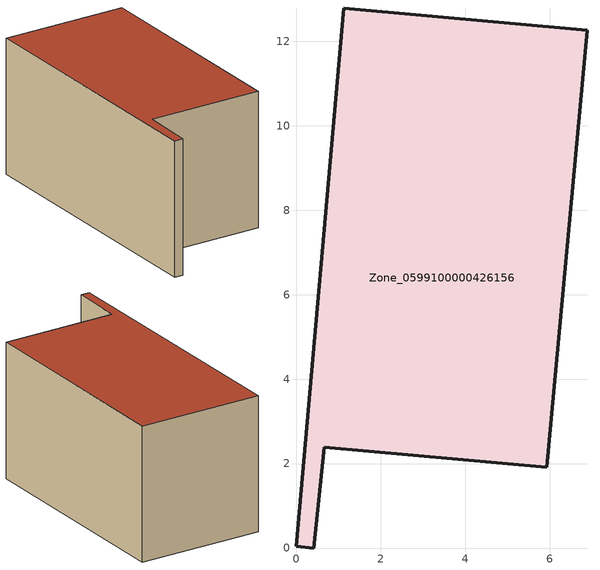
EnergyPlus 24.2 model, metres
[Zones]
Zone_0599100000426156
 floor ground (C_G): 1.12,12.79 6.88,12.27 5.93,1.91 0.66,2.39 0.41,0 0,0.04 z0
 wall outside (C_F): 6.88,12.27 1.12,12.79 0,0.04 0.41,0 0.66,2.39 5.93,1.91 6.88,12.27 z0:6.22
 roof outside (C_R): 1.12,12.79 0,0.04 0.41,0 0.66,2.39 5.93,1.91 6.88,12.27 z6.22
[BUILDING]
Pand.0599100000426156: North Axis=0; Terrain=City; Loads Convergence Tolerance Value=0.04; Temperature Convergence Tolerance Value=0.4; Solar Distribution=FullExterior; Maximum Number of Warmup Days=25; Minimum Number of Warmup Days=1
[Site:Location]
Rotterdam.The.Hague.AP_ZH_NLD Design_Conditions: Latitude=51.96; Longitude=4.45; Time Zone=1; Elevation=-4.5
[SITE:GROUNDTEMPERATURE:BUILDINGSURFACE]
18, 18, 18, 18, 18, 18, 18, 18, 18, 18, 18, 18
[MATERIAL] Thermal Absorptance=0.9; Solar Absorptance=0.7; Visible Absorptance=0.7
Name | Roughness | Thickness | Conductivity | Density | Specific Heat
G.TC.2006-2014 | MediumSmooth | 0.15 | 0.06 | 540 | 1210
F.TC.2006-2014 | Rough | 0.3 | 0.12 | 1920 | 840
R.TC.2006-2014 | MediumRough | 0.2 | 0.08 | 1500 | 1000
[CONSTRUCTION]
C_G: G.TC.2006-2014
C_F: F.TC.2006-2014
C_R: R.TC.2006-2014
[ZONE]
Zone_0599100000426156: Type=1; Multiplier=1; Ceiling Height=Autocalculate; Volume=Autocalculate; Floor Area=autocalculate; Part of Total Floor Area=Yes
[ZONEINFILTRATION:DESIGNFLOWRATE]
Infil_Zone_0599100000426156: Zone or ZoneList or Space or SpaceList=Zone_0599100000426156; Schedule=AlwaysOn; Design Flow Rate Calculation Method=Flow/Area; Flow Rate per Floor Area=0.0015; Constant Term Coefficient=1; Temperature Term Coefficient=0; Velocity Term Coefficient=0; Velocity Squared Term Coefficient=0
[HVACTEMPLATE:ZONE:IDEALLOADSAIRSYSTEM]
Zone_0599100000426156: Maximum Heating Supply Air Temperature=50; Minimum Cooling Supply Air Temperature=13; Maximum Heating Supply Air Humidity Ratio=0.0156; Minimum Cooling Supply Air Humidity Ratio=0.0077; Heating Limit=NoLimit; Cooling Limit=NoLimit; Dehumidification Control Type=ConstantSensibleHeatRatio; Cooling Sensible Heat Ratio=0.7; Dehumidification Setpoint=60; Humidification Control Type=None; Humidification Setpoint=30; Outdoor Air Method=None; Outdoor Air Flow Rate per Person=0.00944; Outdoor Air Flow Rate per Zone Floor Area=0; Outdoor Air Flow Rate per Zone=0; Demand Controlled Ventilation Type=None; Outdoor Air Economizer Type=NoEconomizer; Heat Recovery Type=None; Sensible Heat Recovery Effectiveness=0.7; Latent Heat Recovery Effectiveness=0.65
[ZONECONTROL:THERMOSTAT]
ThermostatControl_Zone_0599100000426156: Zone or ZoneList=Zone_0599100000426156; Control Type Schedule=DualSetpointControlType; Control 1=Thermostat_Zone_0599100000426156; Temperature Difference Between Cutout And Setpoint=0
[THERMOSTATSETPOINT:DUALSETPOINT]
Thermostat_Zone_0599100000426156: Heating Setpoint Temperature Schedule=HeatingSetpoint_Zone_0599100000426156; Cooling Setpoint Temperature Schedule=CoolingSetpoint_Zone_0599100000426156
[SCHEDULE:COMPACT]
HeatingSetpoint_Zone_0599100000426156: Through: 12/31, For: AllDays, Until: 24:00, 21
CoolingSetpoint_Zone_0599100000426156: Through: 12/31, For: AllDays, Until: 24:00, 24
DualSetpointControlType: Through: 12/31, For: AllDays, Until: 24:00, 4
AlwaysOn: Through: 12/31, For: AllDays, Until: 24:00, 1
